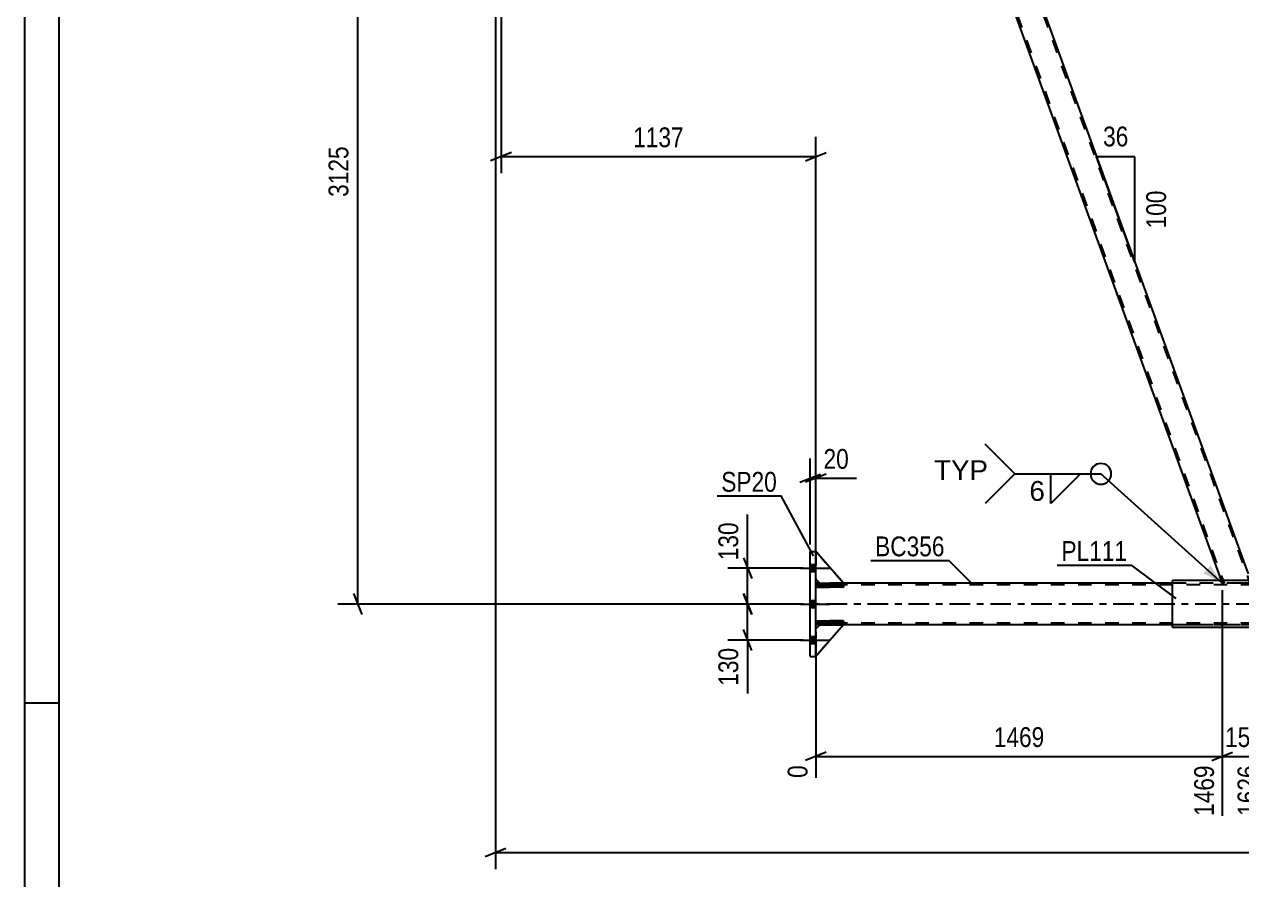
# Model space of a CAD drawing. Header units: millimetres. Extents: x -777 to 412, y -850 to -9.
# Drawn here: x -776.9 to -600.9, y -429 to -305.4 of the extents above; entities that cross this region are included whole.
import ezdxf

# ---------------------------------------------------------------- set-up
doc = ezdxf.new("R2010")
doc.units = ezdxf.units.MM
doc.linetypes.add('DXK_LINE_DOT2', pattern=[3.9198, 1.9599, -1.9599])
doc.linetypes.add('DXK_LINE_DOT3', pattern=[5.9187, 2.979, -0.9799, 0.9799, -0.9799])
doc.styles.add('Arial', font='ARIAL.TTF', dxfattribs={"height": 0.2})
doc.styles.add('Arial Narrow', font='ARIALN.TTF', dxfattribs={"height": 0.2})

# ---------------------------------------------------------------- blocks, each defined once
blk = doc.blocks.new('Unknown-570390744-1132')
at = {"color": 5, "linetype": 'Continuous'}
for p, q in [((-776.91, -9.5), (-776.91, -850.5)), ((-771.91, -14.5), (-771.91, -845.5)), ((-771.91, -403.5), (-776.91, -403.5))]:
    blk.add_line(p, q, dxfattribs=at)
blk = doc.blocks.new('Part-570390744-12416 - 11758')
at = {"color": 7, "linetype": 'DXK_LINE_DOT2'}
for p, q in [((-658.51, -391.6), (-662.51, -391.6)), ((-662.51, -391.6), (-662.51, -391.92)), ((-662.51, -391.92), (-658.51, -391.92)), ((-661.91, -391.92), (-661.91, -391.6)), ((-658.51, -391.92), (-658.51, -391.6))]:
    blk.add_line(p, q, dxfattribs=at)
blk = doc.blocks.new('Part-570390744-11891 - 11758')
at = {"color": 2, "linetype": 'Continuous'}
for p, q in [((-661.91, -386.16), (-662.51, -386.16)), ((-610.94, -386.16), (-658.51, -386.16)), ((-661.91, -392.16), (-662.51, -392.16)), ((-610.94, -392.16), (-658.51, -392.16))]:
    blk.add_line(p, q, dxfattribs=at)
at = {"color": 7, "linetype": 'DXK_LINE_DOT2'}
for p, q in [((-662.51, -392.16), (-662.51, -386.16)), ((-54.26, -386.4), (-662.51, -386.4)), ((-658.51, -386.16), (-661.91, -386.16)), ((-589.39, -386.16), (-610.94, -386.16)), ((-54.26, -391.92), (-662.51, -391.92)), ((-658.51, -392.16), (-661.91, -392.16)), ((-54.26, -392.16), (-610.94, -392.16)), ((-589.39, -392.16), (-610.94, -392.16))]:
    blk.add_line(p, q, dxfattribs=at)
at = {"color": 7, "linetype": 'DXK_LINE_DOT3'}
blk.add_line((-54.26, -389.16), (-662.51, -389.16), dxfattribs=at)
blk = doc.blocks.new('Part-570390744-11848 - 11758')
at = {"color": 7, "linetype": 'DXK_LINE_DOT2'}
for p, q in [((-642.8, -267.16), (-647.06, -267.16)), ((-647.06, -267.16), (-646.91, -267.56)), ((-646.8, -267.16), (-603.49, -386.16)), ((-643.06, -267.16), (-599.75, -386.16)), ((-642.8, -267.16), (-642.66, -267.56)), ((-600.66, -382.96), (-599.49, -386.16)), ((-603.89, -385.76), (-603.75, -386.16)), ((-599.49, -386.16), (-603.75, -386.16))]:
    blk.add_line(p, q, dxfattribs=at)
at = {"color": 2, "linetype": 'Continuous'}
for p, q in [((-646.91, -267.56), (-603.89, -385.76)), ((-642.66, -267.56), (-600.66, -382.96))]:
    blk.add_line(p, q, dxfattribs=at)
blk = doc.blocks.new('Part-570390744-11951 - 11758')
at = {"color": 2, "linetype": 'Continuous'}
for p, q in [((-663.31, -396.76), (-663.31, -381.56)), ((-663.31, -381.56), (-662.51, -381.56)), ((-662.51, -396.76), (-662.51, -381.56)), ((-663.31, -396.76), (-662.51, -396.76))]:
    blk.add_line(p, q, dxfattribs=at)
blk = doc.blocks.new('Part-570390744-11963 - 11758')
at = {"color": 2, "linetype": 'Continuous'}
for p, q in [((-589.39, -385.76), (-610.94, -385.76)), ((-610.94, -392.56), (-610.94, -385.76)), ((-589.39, -386.39), (-589.39, -385.76)), ((-589.39, -392.56), (-589.39, -391.67)), ((-589.39, -392.56), (-610.94, -392.56))]:
    blk.add_line(p, q, dxfattribs=at)
at = {"color": 7, "linetype": 'DXK_LINE_DOT2'}
blk.add_line((-589.39, -391.67), (-589.39, -386.39), dxfattribs=at)
blk = doc.blocks.new('Part-570390744-12403 - 11758')
at = {"color": 2, "linetype": 'Continuous'}
for p, q in [((-662.51, -391.6), (-658.51, -391.6)), ((-662.51, -391.92), (-662.51, -391.6)), ((-658.51, -391.92), (-662.51, -391.92)), ((-658.51, -391.6), (-658.51, -391.92))]:
    blk.add_line(p, q, dxfattribs=at)
at = {"color": 7, "linetype": 'DXK_LINE_DOT2'}
blk.add_line((-661.91, -391.92), (-661.91, -391.6), dxfattribs=at)
blk = doc.blocks.new('Part-570390744-12415 - 11758')
at = {"color": 7, "linetype": 'DXK_LINE_DOT2'}
for p, q in [((-658.51, -386.4), (-662.51, -386.4)), ((-662.51, -386.4), (-662.51, -386.72)), ((-662.51, -386.72), (-658.51, -386.72)), ((-661.91, -386.72), (-661.91, -386.4)), ((-658.51, -386.72), (-658.51, -386.4))]:
    blk.add_line(p, q, dxfattribs=at)
blk = doc.blocks.new('Part-570390744-12398 - 11758')
at = {"color": 2, "linetype": 'Continuous'}
for p, q in [((-658.51, -386.16), (-662.51, -381.56)), ((-662.51, -385.56), (-661.91, -386.16)), ((-661.91, -386.16), (-658.51, -386.16))]:
    blk.add_line(p, q, dxfattribs=at)
at = {"color": 7, "linetype": 'DXK_LINE_DOT2'}
blk.add_line((-662.51, -381.56), (-662.51, -385.56), dxfattribs=at)
blk = doc.blocks.new('Part-570390744-12399 - 11758')
at = {"color": 7, "linetype": 'DXK_LINE_DOT2'}
for p, q in [((-658.51, -386.16), (-662.51, -381.56)), ((-662.51, -381.56), (-662.51, -385.56)), ((-662.51, -385.56), (-661.91, -386.16)), ((-661.91, -386.16), (-658.51, -386.16))]:
    blk.add_line(p, q, dxfattribs=at)
blk = doc.blocks.new('Part-570390744-12400 - 11758')
at = {"color": 2, "linetype": 'Continuous'}
for p, q in [((-662.51, -392.76), (-661.91, -392.16)), ((-658.51, -392.16), (-662.51, -396.76)), ((-661.91, -392.16), (-658.51, -392.16))]:
    blk.add_line(p, q, dxfattribs=at)
at = {"color": 7, "linetype": 'DXK_LINE_DOT2'}
blk.add_line((-662.51, -396.76), (-662.51, -392.76), dxfattribs=at)
blk = doc.blocks.new('Part-570390744-12401 - 11758')
at = {"color": 7, "linetype": 'DXK_LINE_DOT2'}
for p, q in [((-662.51, -392.76), (-661.91, -392.16)), ((-658.51, -392.16), (-662.51, -396.76)), ((-661.91, -392.16), (-658.51, -392.16)), ((-662.51, -396.76), (-662.51, -392.76))]:
    blk.add_line(p, q, dxfattribs=at)
blk = doc.blocks.new('Part-570390744-12402 - 11758')
at = {"color": 2, "linetype": 'Continuous'}
for p, q in [((-662.51, -386.4), (-658.51, -386.4)), ((-662.51, -386.72), (-662.51, -386.4)), ((-658.51, -386.72), (-662.51, -386.72)), ((-658.51, -386.4), (-658.51, -386.72))]:
    blk.add_line(p, q, dxfattribs=at)
at = {"color": 7, "linetype": 'DXK_LINE_DOT2'}
blk.add_line((-661.91, -386.72), (-661.91, -386.4), dxfattribs=at)
blk = doc.blocks.new('Bolt-570390744-12408 - 11758')
at = {"linetype": 'Continuous'}
for points in [[(-663.31, -383.44), (-663.31, -384.48), (-662.51, -384.48), (-662.51, -383.44)], [(-663.31, -383.44), (-663.31, -384.48), (-662.51, -384.48), (-662.51, -383.44)], [(-663.31, -383.44), (-663.31, -384.48), (-662.51, -384.48), (-662.51, -383.44)], [(-663.31, -388.64), (-663.31, -389.68), (-662.51, -389.68), (-662.51, -388.64)], [(-663.31, -388.64), (-663.31, -389.68), (-662.51, -389.68), (-662.51, -388.64)], [(-663.31, -393.84), (-663.31, -394.88), (-662.51, -394.88), (-662.51, -393.84)], [(-663.31, -393.84), (-663.31, -394.88), (-662.51, -394.88), (-662.51, -393.84)], [(-663.31, -393.84), (-663.31, -394.88), (-662.51, -394.88), (-662.51, -393.84)]]:
    blk.add_hatch(color=1, dxfattribs=at).paths.add_polyline_path(points)
at = {"color": 1, "linetype": 'Continuous'}
for p, q in [((-663.31, -383.44), (-662.51, -383.44)), ((-663.31, -383.44), (-662.51, -383.44)), ((-663.31, -383.44), (-662.51, -383.44)), ((-664.71, -383.96), (-660.51, -383.96)), ((-664.71, -383.96), (-660.51, -383.96)), ((-664.71, -383.96), (-660.51, -383.96)), ((-663.31, -384.48), (-662.51, -384.48)), ((-663.31, -384.48), (-662.51, -384.48)), ((-663.31, -384.48), (-662.51, -384.48)), ((-663.31, -388.64), (-662.51, -388.64)), ((-663.31, -388.64), (-662.51, -388.64)), ((-664.71, -389.16), (-660.51, -389.16)), ((-664.71, -389.16), (-660.51, -389.16)), ((-663.31, -389.68), (-662.51, -389.68)), ((-663.31, -389.68), (-662.51, -389.68)), ((-663.31, -393.84), (-662.51, -393.84)), ((-663.31, -393.84), (-662.51, -393.84)), ((-663.31, -393.84), (-662.51, -393.84)), ((-664.71, -394.36), (-660.51, -394.36)), ((-664.71, -394.36), (-660.51, -394.36)), ((-664.71, -394.36), (-660.51, -394.36)), ((-663.31, -394.88), (-662.51, -394.88)), ((-663.31, -394.88), (-662.51, -394.88)), ((-663.31, -394.88), (-662.51, -394.88))]:
    blk.add_line(p, q, dxfattribs=at)
blk = doc.blocks.new('StraightDimension-570390744-12792 - 11758')
at = {"color": 7, "linetype": 'Continuous'}
for p, q in [((-672.97, -382.46), (-671.77, -385.46)), ((-664.31, -383.96), (-675.22, -383.96)), ((-672.37, -389.16), (-672.37, -383.96)), ((-671.77, -390.66), (-672.97, -387.66)), ((-664.31, -389.16), (-675.22, -389.16))]:
    blk.add_line(p, q, dxfattribs=at)
at = {"color": 0}
blk.add_wipeout([(-673.12, -376.75), (-677.32, -376.75), (-677.32, -383.44), (-673.12, -383.44)], dxfattribs=at)
at = {"color": 7, "linetype": 'Continuous'}
blk.add_line((-672.37, -383.96), (-672.37, -376.23), dxfattribs=at)
blk.add_line((-672.37, -383.96), (-672.37, -376.23), dxfattribs=at)
at = {"color": 3, "style": 'Arial Narrow'}
blk.add_text('130', height=2.863, rotation=90.0002, dxfattribs=at).set_placement((-673.72, -382.84))
blk = doc.blocks.new('StraightDimension-570390744-13197 - 11758')
at = {"color": 7, "linetype": 'Continuous'}
for p, q in [((-708.81, -272.76), (-708.81, -427.49)), ((-707.31, -424.49), (-710.31, -425.69)), ((-708.81, -425.09), (-41.36, -425.09))]:
    blk.add_line(p, q, dxfattribs=at)
blk = doc.blocks.new('StraightDimension-570390744-13362 - 11758')
at = {"color": 7, "linetype": 'Continuous'}
for p, q in [((-728.13, -265.66), (-729.33, -262.66)), ((-709.81, -264.16), (-731.58, -264.16)), ((-728.73, -389.16), (-728.73, -264.16)), ((-729.33, -387.66), (-728.13, -390.66)), ((-664.31, -389.16), (-731.58, -389.16))]:
    blk.add_line(p, q, dxfattribs=at)
at = {"color": 0}
blk.add_wipeout([(-729.48, -322.41), (-733.68, -322.41), (-733.68, -330.92), (-729.48, -330.92)], dxfattribs=at)
at = {"color": 3, "style": 'Arial Narrow'}
blk.add_text('3125', height=2.863, rotation=90.0002, dxfattribs=at).set_placement((-730.08, -330.32))
blk = doc.blocks.new('StraightDimension-570390744-12726 - 11758')
at = {"color": 7, "linetype": 'Continuous'}
for p, q in [((-708.01, -268.16), (-708.01, -326.89)), ((-662.51, -385.16), (-662.51, -321.64)), ((-706.51, -323.89), (-709.51, -325.09)), ((-708.01, -324.49), (-662.51, -324.49)), ((-664.01, -325.09), (-661.01, -323.89))]:
    blk.add_line(p, q, dxfattribs=at)
at = {"color": 0}
blk.add_wipeout([(-681, -323.74), (-681, -319.54), (-689.51, -319.54), (-689.51, -323.74)], dxfattribs=at)
at = {"color": 3, "style": 'Arial Narrow'}
blk.add_text('1137', height=2.863, dxfattribs=at).set_placement((-688.91, -323.14))
blk = doc.blocks.new('StraightDimension-570390744-12802 - 11758')
at = {"color": 7, "linetype": 'Continuous'}
for p, q in [((-672.97, -387.66), (-671.77, -390.66)), ((-664.31, -389.16), (-675.22, -389.16)), ((-672.37, -394.36), (-672.37, -389.16)), ((-671.77, -395.86), (-672.97, -392.86)), ((-664.31, -394.36), (-675.22, -394.36))]:
    blk.add_line(p, q, dxfattribs=at)
at = {"color": 0}
blk.add_wipeout([(-673.12, -394.89), (-677.32, -394.89), (-677.32, -401.57), (-673.12, -401.57)], dxfattribs=at)
at = {"color": 7, "linetype": 'Continuous'}
blk.add_line((-672.37, -394.36), (-672.37, -402.1), dxfattribs=at)
blk.add_line((-672.37, -394.36), (-672.37, -402.1), dxfattribs=at)
at = {"color": 3, "style": 'Arial Narrow'}
blk.add_text('130', height=2.863, rotation=90.0002, dxfattribs=at).set_placement((-673.72, -400.97))
blk = doc.blocks.new('StraightDimension-570390744-13277 - 11758')
at = {"color": 7, "linetype": 'Continuous'}
for p, q in [((-663.31, -380.56), (-663.31, -368.12)), ((-662.51, -380.56), (-662.51, -368.12)), ((-664.81, -371.57), (-661.81, -370.37)), ((-661.01, -370.37), (-664.01, -371.57)), ((-663.31, -370.97), (-662.51, -370.97))]:
    blk.add_line(p, q, dxfattribs=at)
at = {"color": 0}
blk.add_wipeout([(-657.13, -370.22), (-657.13, -366.02), (-661.99, -366.02), (-661.99, -370.22)], dxfattribs=at)
at = {"color": 7, "linetype": 'Continuous'}
blk.add_line((-662.51, -370.97), (-656.6, -370.97), dxfattribs=at)
blk.add_line((-662.51, -370.97), (-656.6, -370.97), dxfattribs=at)
at = {"color": 3, "style": 'Arial Narrow'}
blk.add_text('20', height=2.863, dxfattribs=at).set_placement((-661.39, -369.62))
blk = doc.blocks.new('StraightDimension-570390744-50515 - 11758')
at = {"color": 7, "linetype": 'Continuous'}
for p, q in [((-603.75, -387.16), (-603.75, -419.78)), ((-597.48, -387.16), (-597.48, -419.78)), ((-605.25, -411.77), (-602.25, -410.57)), ((-603.75, -411.17), (-597.48, -411.17)), ((-595.98, -410.57), (-598.98, -411.77))]:
    blk.add_line(p, q, dxfattribs=at)
at = {"color": 0}
blk.add_wipeout([(-597.27, -410.42), (-597.27, -406.22), (-603.95, -406.22), (-603.95, -410.42)], dxfattribs=at)
at = {"color": 0, "linetype": 'Continuous'}
blk.add_wipeout([(-598.08, -411.87), (-602.28, -411.87), (-602.28, -420.38), (-598.08, -420.38)], dxfattribs=at)
at = {"color": 3, "style": 'Arial Narrow'}
blk.add_text('157', height=2.863, dxfattribs=at).set_placement((-603.35, -409.82))
at = {"color": 3, "linetype": 'Continuous', "style": 'Arial Narrow'}
blk.add_text('1626', height=2.863, rotation=90.0002, dxfattribs=at).set_placement((-598.68, -419.78))
blk = doc.blocks.new('StraightDimension-570390744-50516 - 11758')
at = {"color": 7, "linetype": 'Continuous'}
for p, q in [((-603.75, -387.16), (-603.75, -419.78)), ((-662.51, -393.16), (-662.51, -414.29)), ((-661.01, -410.57), (-664.01, -411.77)), ((-662.51, -411.17), (-603.75, -411.17)), ((-605.25, -411.77), (-602.25, -410.57))]:
    blk.add_line(p, q, dxfattribs=at)
at = {"color": 0}
blk.add_wipeout([(-628.87, -410.42), (-628.87, -406.22), (-637.38, -406.22), (-637.38, -410.42)], dxfattribs=at)
at = {"color": 0, "linetype": 'Continuous'}
for points in [[(-663.11, -411.87), (-667.31, -411.87), (-667.31, -414.89), (-663.11, -414.89)], [(-604.35, -411.87), (-608.55, -411.87), (-608.55, -420.38), (-604.35, -420.38)]]:
    blk.add_wipeout(points, dxfattribs=at)
at = {"color": 3, "style": 'Arial Narrow'}
blk.add_text('1469', height=2.863, dxfattribs=at).set_placement((-636.78, -409.82))
at = {"color": 3, "linetype": 'Continuous', "style": 'Arial Narrow'}
for s, height, p in [('0', 2.86, (-663.71, -414.29)), ('1469', 2.863, (-604.95, -419.78))]:
    blk.add_text(s, height=height, rotation=90.0002, dxfattribs=at).set_placement(p)
blk = doc.blocks.new('AngleDimension-570390744-59483 - 11758')
at = {"color": 7, "linetype": 'Continuous'}
for p, q in [((-622.49, -322.98), (-621.93, -324.52)), ((-616.38, -324.52), (-621.93, -324.52)), ((-616.38, -339.74), (-621.93, -324.52)), ((-616.38, -339.74), (-616.38, -324.52))]:
    blk.add_line(p, q, dxfattribs=at)
at = {"color": 0}
blk.add_wipeout([(-611.29, -328.79), (-615.49, -328.79), (-615.49, -335.48), (-611.29, -335.48)], dxfattribs=at)
at = {"color": 3, "style": 'Arial Narrow'}
blk.add_text('100', height=2.863, rotation=90.0002, dxfattribs=at).set_placement((-611.88, -334.88))
at = {"color": 0}
blk.add_wipeout([(-616.73, -323.62), (-616.73, -319.42), (-621.58, -319.42), (-621.58, -323.62)], dxfattribs=at)
at = {"color": 3, "style": 'Arial Narrow'}
blk.add_text('36', height=2.863, dxfattribs=at).set_placement((-620.98, -323.02))
blk = doc.blocks.new('Mark-570390744-11887 - 11758')
at = {"color": 0}
blk.add_wipeout([(-643.88, -382.26), (-643.88, -379.26), (-653.93, -379.26), (-653.93, -382.26)], dxfattribs=at)
blk.add_wipeout([(-643.88, -382.26), (-643.88, -379.26), (-653.93, -379.26), (-653.93, -382.26)], dxfattribs=at)
at = {"color": 30, "linetype": 'Continuous'}
for p in [(-654.53, -382.86), (-639.74, -386.39)]:
    blk.add_line(p, (-643.28, -382.86), dxfattribs=at)
at = {"color": 3, "style": 'Arial Narrow'}
blk.add_text('BC356', height=2.863, dxfattribs=at).set_placement((-653.93, -382.26))
blk = doc.blocks.new('Mark-570390744-11947 - 11758')
at = {"color": 0}
blk.add_wipeout([(-668.13, -372.93), (-668.13, -369.93), (-676.17, -369.93), (-676.17, -372.93)], dxfattribs=at)
blk.add_wipeout([(-668.13, -372.93), (-668.13, -369.93), (-676.17, -369.93), (-676.17, -372.93)], dxfattribs=at)
at = {"color": 30, "linetype": 'Continuous'}
for p in [(-676.77, -373.53), (-662.83, -382.2)]:
    blk.add_line(p, (-667.53, -373.53), dxfattribs=at)
at = {"color": 3, "style": 'Arial Narrow'}
blk.add_text('SP20', height=2.863, dxfattribs=at).set_placement((-676.17, -372.93))
blk = doc.blocks.new('Mark-570390744-11959 - 11758')
at = {"color": 0}
blk.add_wipeout([(-617.49, -382.93), (-617.49, -379.93), (-627, -379.93), (-627, -382.93)], dxfattribs=at)
blk.add_wipeout([(-617.49, -382.93), (-617.49, -379.93), (-627, -379.93), (-627, -382.93)], dxfattribs=at)
at = {"color": 30, "linetype": 'Continuous'}
for p in [(-627.6, -383.53), (-610.4, -388.35)]:
    blk.add_line(p, (-616.89, -383.53), dxfattribs=at)
at = {"color": 3, "style": 'Arial Narrow'}
blk.add_text('PL111', height=2.863, dxfattribs=at).set_placement((-627, -382.93))
blk = doc.blocks.new('WeldMark-570390744-13902 - 11758')
at = {"linetype": 'Continuous'}
blk.add_hatch(color=30, dxfattribs=at).paths.add_polyline_path([(-605.47, -383.6), (-603.75, -386.16), (-606.48, -384.71)])
at = {"color": 3, "linetype": 'Continuous'}
for q in [(-638.01, -366.06), (-638.01, -374.63)]:
    blk.add_line((-633.73, -370.35), q, dxfattribs=at)
at = {"color": 30, "linetype": 'Continuous'}
blk.add_line((-603.75, -386.16), (-621.3, -370.35), dxfattribs=at)
at = {"color": 3, "linetype": 'Continuous'}
for start, end in [(90, 270), (270, 90)]:
    blk.add_arc((-621.3, -370.35), 1.5, start, end, dxfattribs=at)
at = {"color": 0}
blk.add_wipeout([(-629.2, -374.45), (-629.2, -371.05), (-631.83, -371.05), (-631.83, -374.45)], dxfattribs=at)
at = {"color": 30, "linetype": 'Continuous'}
blk.add_line((-633.73, -370.35), (-621.3, -370.35), dxfattribs=at)
at = {"color": 3, "linetype": 'Continuous'}
for p, q in [((-628.54, -370.35), (-624.26, -370.35)), ((-624.26, -370.35), (-628.54, -374.63)), ((-628.54, -374.63), (-628.54, -370.35))]:
    blk.add_line(p, q, dxfattribs=at)
at = {"color": 3, "style": 'Arial'}
blk.add_text('6', height=2.87, dxfattribs=at).set_placement((-631.63, -374.25))
at = {"color": 0, "linetype": 'Continuous'}
blk.add_wipeout([(-637.63, -371.25), (-637.63, -368.25), (-645.4, -368.25), (-645.4, -371.25)], dxfattribs=at)
blk.add_wipeout([(-637.63, -371.25), (-637.63, -368.25), (-645.4, -368.25), (-645.4, -371.25)], dxfattribs=at)
at = {"color": 3, "linetype": 'Continuous', "style": 'Arial'}
blk.add_text('TYP', height=2.865, dxfattribs=at).set_placement((-645.4, -371.25))

msp = doc.modelspace()

# ---------------------------------------------------------------- block references
for name in ['Unknown-570390744-1132', 'Part-570390744-11848 - 11758', 'Part-570390744-11951 - 11758', 'Part-570390744-12398 - 11758', 'Part-570390744-12399 - 11758', 'Bolt-570390744-12408 - 11758', 'Part-570390744-11891 - 11758', 'Part-570390744-12415 - 11758', 'Part-570390744-12402 - 11758', 'Part-570390744-11963 - 11758', 'Part-570390744-12416 - 11758', 'Part-570390744-12403 - 11758', 'Part-570390744-12400 - 11758', 'Part-570390744-12401 - 11758']:
    msp.add_blockref(name, (0, 0))

# ---------------------------------------------------------------- next in the draw order: block references
msp.add_blockref('StraightDimension-570390744-12792 - 11758', (0, 0))

# ---------------------------------------------------------------- next in the draw order: block references
msp.add_blockref('StraightDimension-570390744-13197 - 11758', (0, 0))

# ---------------------------------------------------------------- next in the draw order: block references
for name in ['StraightDimension-570390744-13362 - 11758', 'AngleDimension-570390744-59483 - 11758', 'StraightDimension-570390744-50515 - 11758']:
    msp.add_blockref(name, (0, 0))

# ---------------------------------------------------------------- next in the draw order: block references
for name in ['StraightDimension-570390744-12726 - 11758', 'StraightDimension-570390744-12802 - 11758']:
    msp.add_blockref(name, (0, 0))

# ---------------------------------------------------------------- next in the draw order: block references
for name in ['StraightDimension-570390744-13277 - 11758', 'StraightDimension-570390744-50516 - 11758']:
    msp.add_blockref(name, (0, 0))

# ---------------------------------------------------------------- next in the draw order: block references
for name in ['Mark-570390744-11947 - 11758', 'Mark-570390744-11887 - 11758', 'Mark-570390744-11959 - 11758']:
    msp.add_blockref(name, (0, 0))

# ---------------------------------------------------------------- next in the draw order: block references
msp.add_blockref('WeldMark-570390744-13902 - 11758', (0, 0))

doc.saveas('drawing.dxf')
